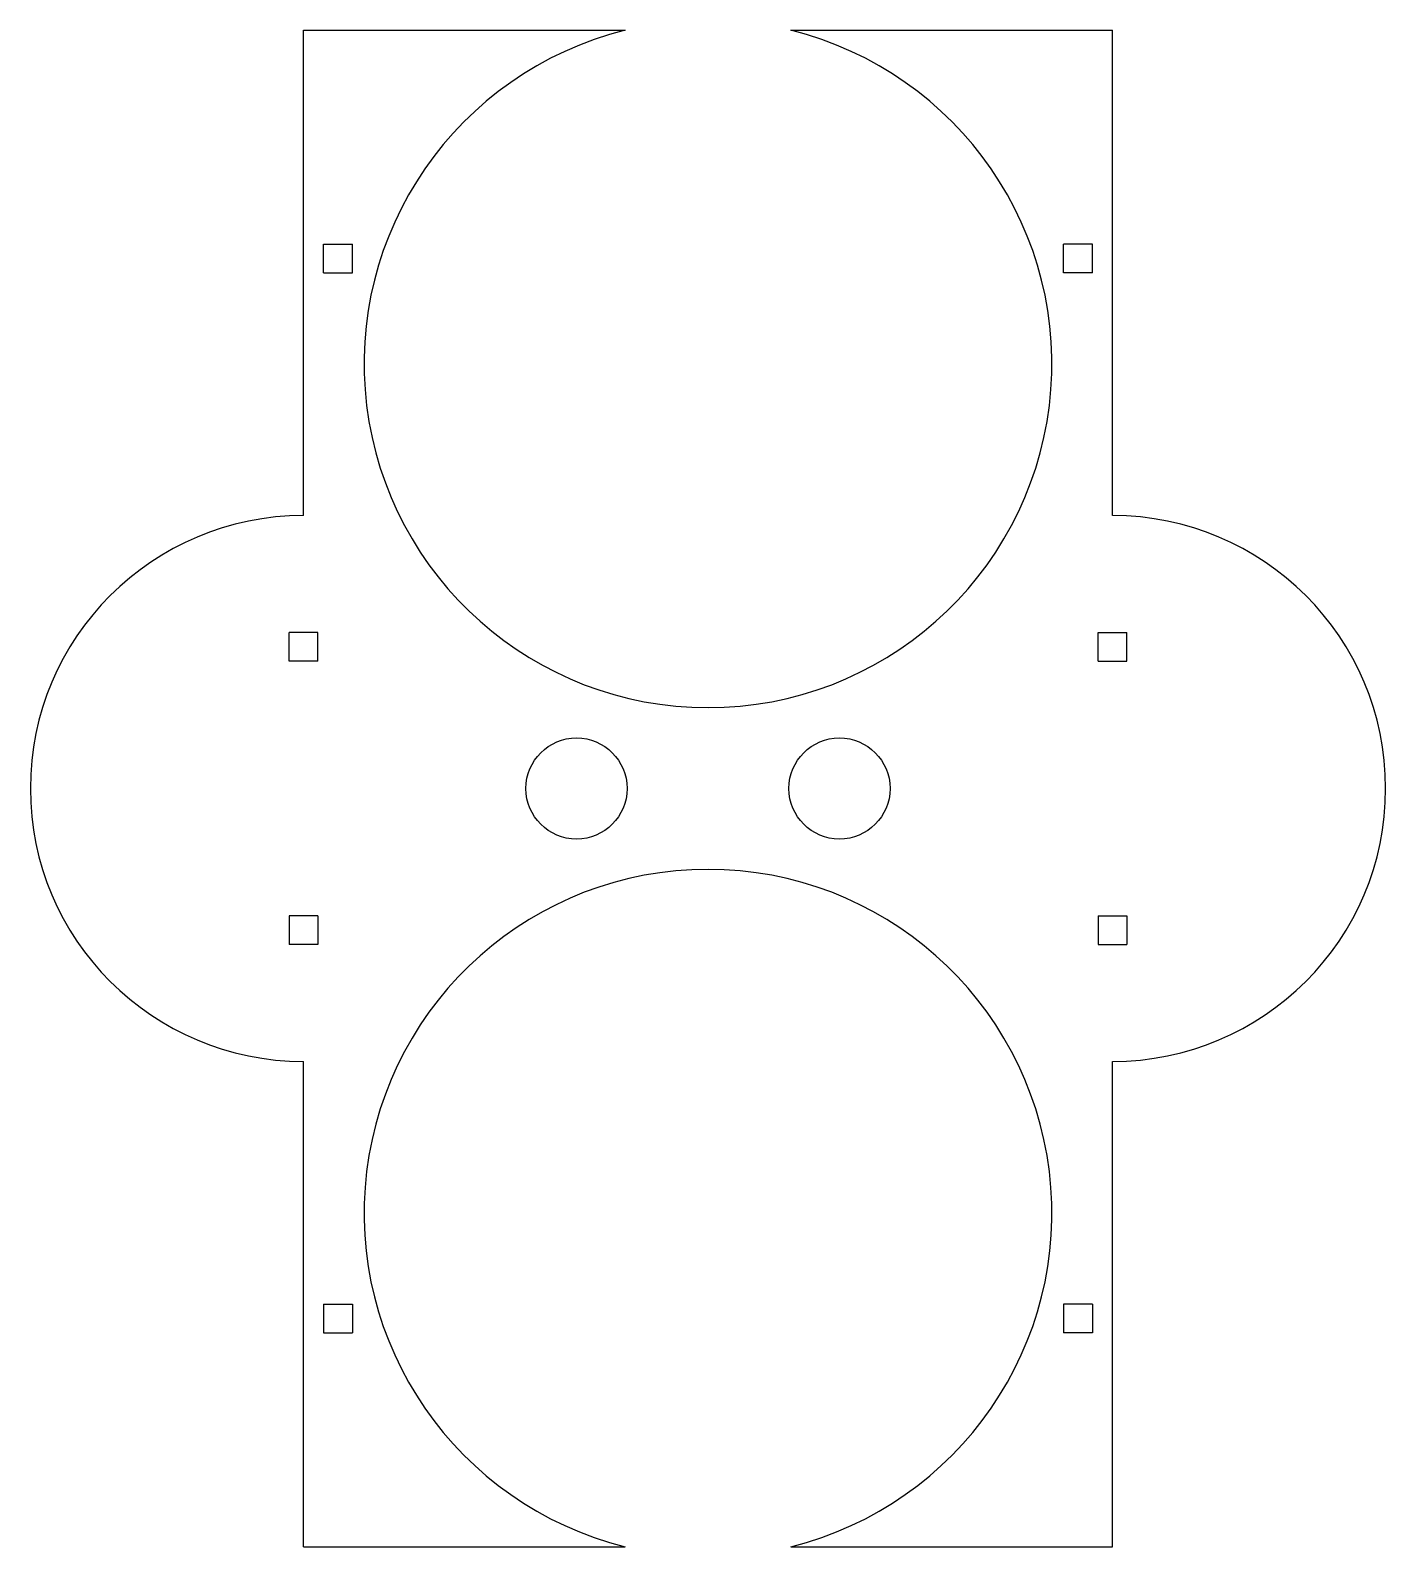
# Model space of a CAD drawing. Extents: x -67 to 67, y -75 to 75.
import ezdxf

# ---------------------------------------------------------------- set-up
doc = ezdxf.new("R2010")
doc.units = 0
doc.header["$MEASUREMENT"] = 0
doc.layers.add('VISIBLE', color=7, linetype='CONTINUOUS')

msp = doc.modelspace()

# ---------------------------------------------------------------- linework, layer by layer
at = {"layer": 'VISIBLE'}
for p, q in [((-40, 75), (-8.19, 75)), ((-40, 27), (-40, 75)), ((8.19, 75), (40, 75)), ((40, 27), (40, 75)), ((-38, 51), (-38, 53.84)), ((-38, 53.84), (-35.16, 53.84)), ((-35.16, 51), (-35.16, 53.84)), ((35.16, 51), (35.16, 53.84)), ((38, 53.84), (35.16, 53.84)), ((38, 51), (38, 53.84)), ((-38, 51), (-35.16, 51)), ((38, 51), (35.16, 51)), ((-41.42, 12.58), (-41.42, 15.42)), ((-38.58, 15.42), (-41.42, 15.42)), ((-38.58, 12.58), (-38.58, 15.42)), ((38.58, 12.58), (38.58, 15.42)), ((38.58, 15.42), (41.42, 15.42)), ((41.42, 12.58), (41.42, 15.42)), ((-38.58, 12.58), (-41.42, 12.58)), ((38.58, 12.58), (41.42, 12.58)), ((-41.42, -12.58), (-41.42, -15.42)), ((-38.58, -12.58), (-41.42, -12.58)), ((-38.58, -12.58), (-38.58, -15.42)), ((38.58, -12.58), (38.58, -15.42)), ((38.58, -12.58), (41.42, -12.58)), ((41.42, -12.58), (41.42, -15.42)), ((-38.58, -15.42), (-41.42, -15.42)), ((38.58, -15.42), (41.42, -15.42)), ((-40, -75), (-40, -27)), ((40, -75), (40, -27)), ((-38, -51), (-38, -53.84)), ((-38, -51), (-35.16, -51)), ((-35.16, -51), (-35.16, -53.84)), ((38, -51), (35.16, -51)), ((35.16, -51), (35.16, -53.84)), ((38, -51), (38, -53.84)), ((-38, -53.84), (-35.16, -53.84)), ((38, -53.84), (35.16, -53.84)), ((-40, -75), (-8.19, -75)), ((8.19, -75), (40, -75))]:
    msp.add_line(p, q, dxfattribs=at)
for centre in [(-13, 0), (13, 0)]:
    msp.add_circle(centre, 5, dxfattribs=at)
for centre, radius, start, end in [((0, 42), 34, 103.9306, 76.0694), ((-40, 0), 27, 90, 270), ((40, 0), 27, 270, 90), ((0, -42), 34, 283.9306, 256.0694)]:
    msp.add_arc(centre, radius, start, end, dxfattribs=at)

doc.saveas('drawing.dxf')
